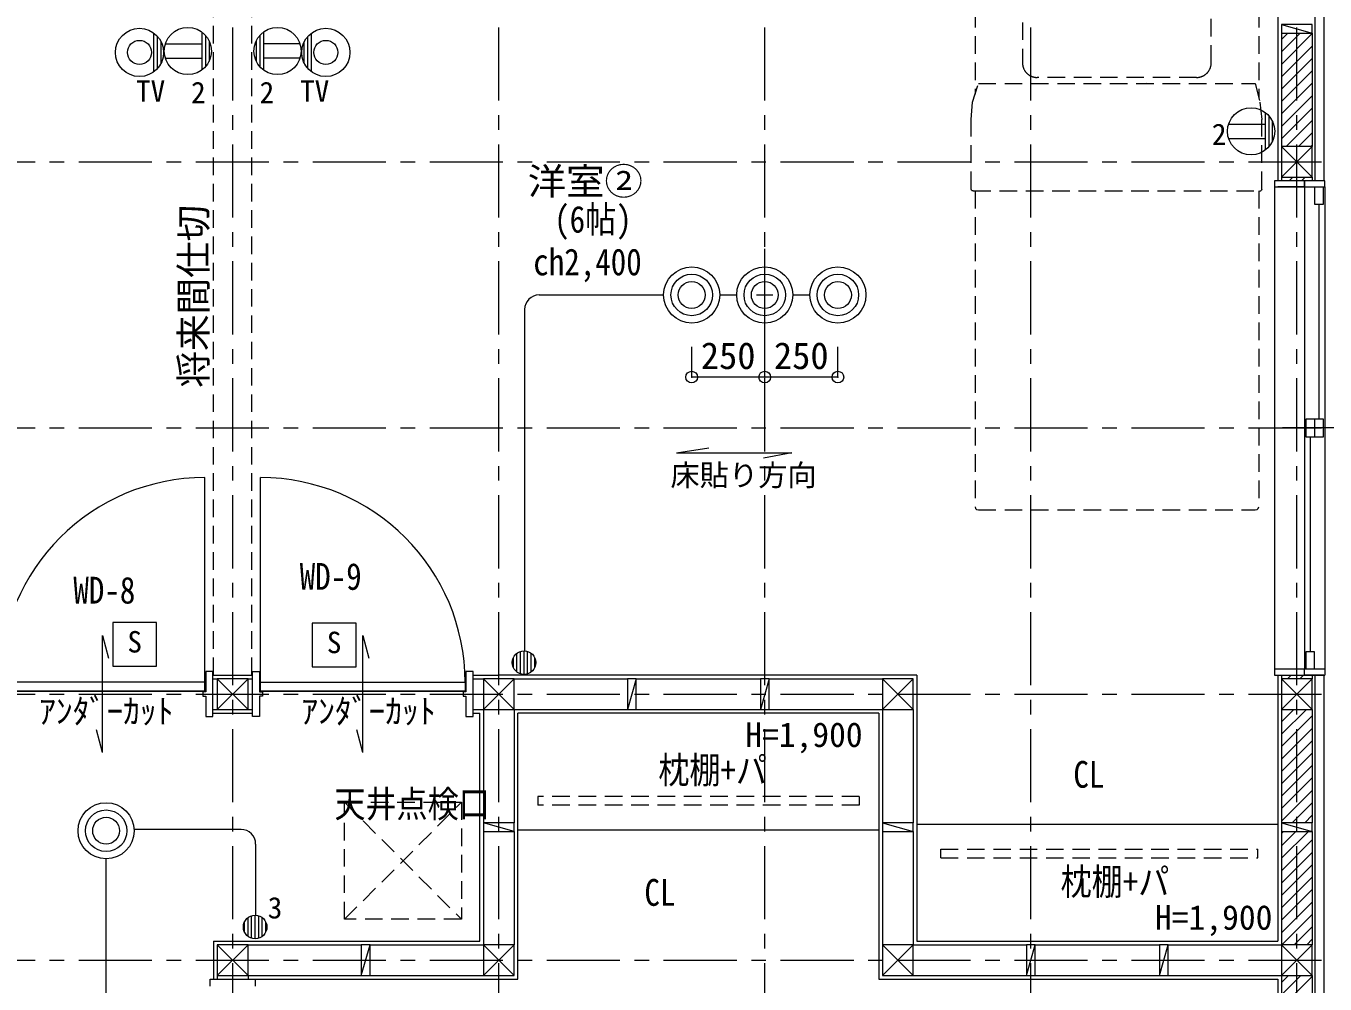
# Model space of a CAD drawing. Units: millimetres at full size, sheet at 1:50. Extents: x -16792 to 54909, y -26252 to 25759.
# Drawn here: x 19584 to 24027, y -173 to 3104 of the extents above; entities that cross this region are included whole.
import ezdxf
from ezdxf.enums import TextEntityAlignment as Align

# ---------------------------------------------------------------- set-up
doc = ezdxf.new("R2010")
doc.units = ezdxf.units.MM
doc.header["$LTSCALE"] = 50
doc.header["$PDMODE"] = 32
doc.header["$PDSIZE"] = 40
doc.linetypes.add('CHAIN1', pattern=[8, 5, -1, 1, -1])
doc.linetypes.add('DASHED1', pattern=[1.8, 1.2, -0.6])
for name, color, linetype, lineweight in [('3-1_通り芯・通り番号', 7, 'Continuous', 13), ('3-2_柱(黄)', 4, 'Continuous', 5), ('3-3_仕上線(黄)', 3, 'Continuous', 20), ('3-4_下地・間柱(水色)', 4, 'Continuous', 5), ('3-5_サッシ・室内建具', 7, 'Continuous', 13), ('3-6_住宅設備・造作', 4, 'Continuous', 5), ('3-7_家具点線', 4, 'DASHED1', 5), ('3-8_ハッチング', 1, 'Continuous', 9), ('3-9_建築設備', 5, 'Continuous', 13), ('3-A_文字', 7, 'Continuous', 13), ('8-1', 134, 'Continuous', 13), ('8-A', 6, 'Continuous', 13), ('8-F', 7, 'Continuous', 13)]:
    doc.layers.add(name, color=color, linetype=linetype, lineweight=lineweight)
doc.styles.add('ＭＳ ゴシック', font='')
doc.styles.get('ＭＳ ゴシック').set_extended_font_data('MS Gothic')

msp = doc.modelspace()

# ---------------------------------------------------------------- linework, layer by layer
at = {"layer": '3-1_通り芯・通り番号', "color": 1, "linetype": 'CHAIN1', "lineweight": 9}
for p, q in [((20291.21, -5551.2), (20291.21, 6242.32)), ((21201.21, -5551.2), (21201.21, 6242.32)), ((22111.21, -5551.2), (22111.21, 6242.32)), ((23021.21, -5551.2), (23021.21, 6242.32)), ((23931.21, -5551.2), (23931.21, 6242.32)), ((14565.29, 2638.8), (25889.79, 2638.8)), ((14565.29, 1728.8), (25889.79, 1728.8)), ((14565.29, 818.8), (25889.79, 818.8)), ((14565.29, -91.2), (25889.79, -91.2))]:
    msp.add_line(p, q, dxfattribs=at)
at = {"layer": '3-2_柱(黄)'}
for p, q in [((23983.71, 2691.3), (23878.71, 2586.3)), ((23983.71, 2586.3), (23878.71, 2691.3)), ((20238.71, 871.3), (20343.71, 766.3)), ((20343.71, 871.3), (20238.71, 766.3)), ((21148.71, 871.3), (21253.71, 766.3)), ((21253.71, 871.3), (21148.71, 766.3)), ((22513.71, 871.3), (22618.71, 766.3)), ((22618.71, 871.3), (22513.71, 766.3)), ((23983.71, 871.3), (23878.71, 766.3)), ((23983.71, 766.3), (23878.71, 871.3)), ((20238.71, -38.7), (20343.71, -143.7)), ((20343.71, -38.7), (20238.71, -143.7)), ((21148.71, -38.7), (21253.71, -143.7)), ((21253.71, -38.7), (21148.71, -143.7)), ((22513.71, -38.7), (22618.71, -143.7)), ((22618.71, -38.7), (22513.71, -143.7)), ((23878.71, -38.7), (23983.71, -143.7)), ((23983.71, -38.7), (23878.71, -143.7))]:
    msp.add_line(p, q, dxfattribs=at)
at = {"layer": '3-2_柱(黄)', "color": 3, "lineweight": 20}
for points in [[(23983.71, 2691.3), (23878.71, 2691.3), (23878.71, 2586.3), (23983.71, 2586.3)], [(20238.71, 871.3), (20238.71, 766.3), (20343.71, 766.3), (20343.71, 871.3)], [(21148.71, 871.3), (21148.71, 766.3), (21253.71, 766.3), (21253.71, 871.3)], [(22513.71, 871.3), (22513.71, 766.3), (22618.71, 766.3), (22618.71, 871.3)], [(23983.71, 871.3), (23878.71, 871.3), (23878.71, 766.3), (23983.71, 766.3)], [(20238.71, -38.7), (20238.71, -143.7), (20343.71, -143.7), (20343.71, -38.7)], [(21148.71, -38.7), (21148.71, -143.7), (21253.71, -143.7), (21253.71, -38.7)], [(22513.71, -38.7), (22513.71, -143.7), (22618.71, -143.7), (22618.71, -38.7)], [(23878.71, -38.7), (23878.71, -143.7), (23983.71, -143.7), (23983.71, -38.7)]]:
    msp.add_lwpolyline(points, close=True, dxfattribs=at)
at = {"layer": '3-3_仕上線(黄)'}
for p, q in [((24023.71, 3641.3), (24023.71, 2638.8)), ((23866.21, 3483.8), (23866.21, 2638.8)), ((23866.21, 2638.8), (23866.21, 2573.8)), ((24023.71, 2638.8), (24023.71, 2573.8)), ((20223.21, 883.8), (20359.21, 883.8)), ((21113.21, 883.8), (21201.21, 883.8)), ((22631.21, 883.8), (21201.21, 883.8)), ((22631.21, 883.8), (22631.21, -26.2)), ((23866.21, 883.8), (23866.21, 818.8)), ((24023.71, 883.8), (24023.71, 818.8)), ((23866.21, 818.8), (23866.21, -26.2)), ((24023.71, 818.8), (24023.71, -91.2)), ((20223.21, 753.8), (20291.21, 753.8)), ((20291.21, 753.8), (20359.21, 753.8)), ((21113.21, 753.8), (21136.21, 753.8)), ((21136.21, -26.2), (21136.21, 753.8)), ((22501.21, 753.8), (21266.21, 753.8)), ((21266.21, -156.2), (21266.21, 753.8)), ((22501.21, 753.8), (22501.21, -156.2)), ((20226.21, -26.2), (20226.21, -156.2)), ((20226.21, -26.2), (21136.21, -26.2)), ((22631.21, -26.2), (23866.21, -26.2)), ((24023.71, -91.2), (24023.71, -1001.2)), ((20368.21, -156.2), (21266.21, -156.2))]:
    msp.add_line(p, q, dxfattribs=at)
at = {"layer": '3-3_仕上線(黄)', "linetype": 'DASHED1'}
for p, q in [((20226.21, 883.8), (20226.21, 3483.8)), ((20356.21, 883.8), (20356.21, 3483.8))]:
    msp.add_line(p, q, dxfattribs=at)
at = {"layer": '3-3_仕上線(黄)'}
msp.add_lwpolyline([(22501.21, -156.2), (23866.21, -156.2), (23866.21, -1001.2)], dxfattribs=at)
at = {"layer": '3-4_下地・間柱(水色)'}
for p, q in [((23992.71, 3610.3), (23992.71, 2638.8)), ((23878.71, 3108.8), (23983.71, 3078.8)), ((23878.71, 3078.8), (23878.71, 2691.3)), ((23983.71, 3078.8), (23983.71, 2691.3)), ((23992.71, 2638.8), (23992.71, 2573.8)), ((23878.71, 2586.3), (23878.71, 2573.8)), ((23983.71, 2586.3), (23983.71, 2573.8)), ((20199.11, 871.3), (20199.21, 871.3)), ((20223.21, 871.3), (20238.71, 871.3)), ((20343.71, 871.3), (20359.21, 871.3)), ((20383.21, 871.3), (20383.31, 871.3)), ((21089.11, 871.3), (21089.21, 871.3)), ((21113.21, 871.3), (21148.71, 871.3)), ((21253.71, 871.3), (21641.21, 871.3)), ((21671.21, 871.3), (21641.21, 766.3)), ((21671.21, 871.3), (22096.21, 871.3)), ((22126.21, 871.3), (22096.21, 766.3)), ((22126.21, 871.3), (22513.71, 871.3)), ((23878.71, 883.8), (23878.71, 871.3)), ((23983.71, 883.8), (23983.71, 871.3)), ((23992.71, 883.8), (23992.71, 818.8)), ((23992.71, 818.8), (23992.71, -91.2)), ((20199.11, 766.3), (20199.21, 766.3)), ((20223.21, 766.3), (20238.71, 766.3)), ((20343.71, 766.3), (20359.21, 766.3)), ((20383.21, 766.3), (20383.31, 766.3)), ((21089.11, 766.3), (21089.21, 766.3)), ((21113.21, 766.3), (21148.71, 766.3)), ((21148.71, 766.3), (21148.71, 378.8)), ((21253.71, 766.3), (21641.21, 766.3)), ((21253.71, 766.3), (21253.71, 378.8)), ((21671.21, 766.3), (22096.21, 766.3)), ((22126.21, 766.3), (22513.71, 766.3)), ((22513.71, 766.3), (22513.71, 378.8)), ((22618.71, 766.3), (22618.71, 378.8)), ((23878.71, 766.3), (23878.71, 378.8)), ((23983.71, 766.3), (23983.71, 378.8)), ((21253.71, 348.8), (21148.71, 378.8)), ((22513.71, 378.8), (22618.71, 348.8)), ((23878.71, 378.8), (23983.71, 348.8)), ((21148.71, 348.8), (21148.71, -38.7)), ((21253.71, 348.8), (21253.71, -38.7)), ((22513.71, 348.8), (22513.71, -38.7)), ((22618.71, 348.8), (22618.71, -38.7)), ((23878.71, 348.8), (23878.71, -38.7)), ((23983.71, 348.8), (23983.71, -38.7)), ((20343.71, -38.7), (20731.21, -38.7)), ((20731.21, -143.7), (20761.21, -38.7)), ((20761.21, -38.7), (21148.71, -38.7)), ((22618.71, -38.7), (23006.21, -38.7)), ((23006.21, -143.7), (23036.21, -38.7)), ((23036.21, -38.7), (23461.21, -38.7)), ((23461.21, -143.7), (23491.21, -38.7)), ((23491.21, -38.7), (23878.71, -38.7)), ((23992.71, -91.2), (23992.71, -1001.2)), ((20238.71, -143.7), (20238.71, -156.2)), ((20343.71, -143.7), (20343.71, -156.2)), ((20343.71, -143.7), (20731.21, -143.7)), ((20761.21, -143.7), (21148.71, -143.7)), ((22618.71, -143.7), (23006.21, -143.7)), ((23036.21, -143.7), (23461.21, -143.7)), ((23491.21, -143.7), (23878.71, -143.7)), ((23878.71, -143.7), (23878.71, -531.2)), ((23983.71, -143.7), (23983.71, -531.2))]:
    msp.add_line(p, q, dxfattribs=at)
for points in [[(23983.71, 3108.8), (23878.71, 3108.8), (23878.71, 3078.8), (23983.71, 3078.8)], [(21671.21, 766.3), (21671.21, 871.3), (21641.21, 871.3), (21641.21, 766.3)], [(22126.21, 766.3), (22126.21, 871.3), (22096.21, 871.3), (22096.21, 766.3)], [(21148.71, 348.8), (21253.71, 348.8), (21253.71, 378.8), (21148.71, 378.8)], [(22618.71, 378.8), (22513.71, 378.8), (22513.71, 348.8), (22618.71, 348.8)], [(23983.71, 378.8), (23878.71, 378.8), (23878.71, 348.8), (23983.71, 348.8)], [(20731.21, -38.7), (20731.21, -143.7), (20761.21, -143.7), (20761.21, -38.7)], [(23006.21, -38.7), (23006.21, -143.7), (23036.21, -143.7), (23036.21, -38.7)], [(23461.21, -38.7), (23461.21, -143.7), (23491.21, -143.7), (23491.21, -38.7)]]:
    msp.add_lwpolyline(points, close=True, dxfattribs=at)
at = {"layer": '3-5_サッシ・室内建具'}
for p, q in [((23854.21, 2573.8), (23854.21, 883.8)), ((23854.21, 2553.8), (24026.71, 2553.8)), ((23956.71, 2553.8), (23866.21, 2553.8)), ((23956.71, 2553.8), (23956.71, 2573.8)), ((23956.71, 2553.8), (23956.71, 903.8)), ((23991.71, 2553.8), (23991.71, 2493.8)), ((24023.71, 2573.8), (24014.71, 2573.8)), ((24026.71, 2553.8), (24026.71, 2573.8)), ((24026.71, 2553.8), (24026.71, 903.8)), ((24006.71, 2493.8), (24006.71, 1758.8)), ((24021.71, 1758.8), (23961.71, 1758.8)), ((23961.71, 1758.8), (23961.71, 1698.8)), ((23991.71, 1758.8), (23991.71, 1698.8)), ((24021.71, 1698.8), (24021.71, 1758.8)), ((24101.71, 1728.8), (23881.71, 1728.8)), ((23961.71, 1698.8), (24021.71, 1698.8)), ((23976.71, 1698.8), (23976.71, 963.8)), ((20196.21, 859.3), (20196.21, 1559.3)), ((20386.21, 859.3), (20386.21, 1559.3)), ((23961.71, 963.8), (23961.71, 903.8)), ((23991.71, 963.8), (23961.71, 963.8)), ((23991.71, 903.8), (23991.71, 963.8)), ((20199.21, 895.8), (20199.21, 826.3)), ((20383.21, 895.8), (20383.21, 826.3)), ((21113.21, 895.8), (21089.21, 895.8)), ((21089.21, 895.8), (21089.21, 826.3)), ((21113.21, 741.8), (21113.21, 895.8)), ((23854.21, 903.8), (23854.21, 883.8)), ((24026.71, 903.8), (23854.21, 903.8)), ((23956.71, 903.8), (23866.21, 903.8)), ((23956.71, 883.8), (23956.71, 903.8)), ((23956.71, 883.8), (23956.71, 903.8)), ((24026.71, 903.8), (24026.71, 883.8)), ((23854.21, 883.8), (24026.71, 883.8)), ((24023.71, 883.8), (23956.71, 883.8)), ((24023.71, 883.8), (24014.71, 883.8)), ((20196.21, 829.3), (19496.21, 829.3)), ((20199.21, 826.3), (20189.21, 826.3)), ((20199.21, 811.3), (20199.21, 741.8)), ((20383.21, 826.3), (20393.21, 826.3)), ((20383.21, 811.3), (20383.21, 741.8)), ((20386.21, 829.3), (21086.21, 829.3)), ((21079.21, 811.3), (21089.21, 811.3)), ((21089.21, 811.3), (21089.21, 741.8)), ((20199.21, 741.8), (20223.21, 741.8)), ((20383.21, 741.8), (20359.21, 741.8)), ((21089.21, 741.8), (21113.21, 741.8)), ((19846.21, 618.8), (19825.5, 696.08)), ((20736.21, 618.8), (20715.5, 696.08)), ((20214.21, -180.2), (20214.21, -156.2))]:
    msp.add_line(p, q, dxfattribs=at)
for points in [[(24026.71, 2573.8), (23854.21, 2573.8), (23854.21, 2553.8)], [(24023.71, 2573.8), (23956.71, 2573.8), (23956.71, 2553.8)], [(23991.71, 2493.8), (24021.71, 2493.8), (24021.71, 2553.8)], [(19846.21, 618.8), (19846.21, 1018.8), (19866.92, 941.53)], [(20736.21, 618.8), (20736.21, 1018.8), (20756.92, 941.53)], [(20223.21, 741.8), (20223.21, 895.8), (20199.21, 895.8)], [(20359.21, 741.8), (20359.21, 895.8), (20383.21, 895.8)], [(20189.21, 826.3), (20189.21, 811.3), (20199.21, 811.3)], [(20393.21, 826.3), (20393.21, 811.3), (20383.21, 811.3)], [(21089.21, 826.3), (21079.21, 826.3), (21079.21, 811.3)], [(20214.21, -156.2), (20368.21, -156.2), (20368.21, -180.2)]]:
    msp.add_lwpolyline(points, dxfattribs=at)
for points in [[(20196.21, 829.3), (20196.21, 859.3), (19496.21, 859.3), (19496.21, 829.3)], [(20386.21, 829.3), (20386.21, 859.3), (21086.21, 859.3), (21086.21, 829.3)]]:
    msp.add_lwpolyline(points, close=True, dxfattribs=at)
for centre, start, end in [((20196.21, 859.3), 90, 180), ((20386.21, 859.3), 0, 90)]:
    msp.add_arc(centre, 700, start, end, dxfattribs=at)
at = {"layer": '3-6_住宅設備・造作', "linetype": 'DASHED1'}
for p, q in [((20673.83, 448.55), (21073.83, 48.55)), ((20673.83, 48.55), (21073.83, 448.55))]:
    msp.add_line(p, q, dxfattribs=at)
at = {"layer": '3-6_住宅設備・造作', "color": 7, "linetype": 'DASHED1', "lineweight": 13}
for p, q in [((21335.38, 468.8), (21335.38, 438.8)), ((22434.41, 468.8), (21335.38, 468.8)), ((22713.11, 288.8), (23797.04, 288.8)), ((22713.11, 258.8), (22713.11, 288.8)), ((23797.04, 258.8), (23797.04, 288.8)), ((22713.11, 258.8), (23797.04, 258.8))]:
    msp.add_line(p, q, dxfattribs=at)
at = {"layer": '3-6_住宅設備・造作', "color": 7, "lineweight": 13}
for p, q in [((22631.21, 373.8), (23866.21, 373.8)), ((22501.21, 353.8), (21266.21, 353.8))]:
    msp.add_line(p, q, dxfattribs=at)
at = {"layer": '3-6_住宅設備・造作', "linetype": 'DASHED1'}
msp.add_lwpolyline([(20673.83, 448.55), (21073.83, 448.55), (21073.83, 48.55), (20673.83, 48.55)], close=True, dxfattribs=at)
at = {"layer": '3-6_住宅設備・造作', "color": 7, "linetype": 'DASHED1', "lineweight": 13}
msp.add_lwpolyline([(22434.41, 468.8), (22434.41, 438.8), (21335.38, 438.8)], dxfattribs=at)
at = {"layer": '3-7_家具点線'}
for p, q in [((22830.29, 3428.38), (22830.29, 2870.97)), ((23800.42, 3428.38), (23800.42, 2859.69)), ((22992.62, 3296.09), (22992.62, 2977.72)), ((23638.09, 2977.72), (23638.09, 3296.09)), ((22821.5, 2843.08), (22841.81, 2907.53)), ((22841.81, 2907.53), (23788.1, 2907.53)), ((23588.09, 2927.72), (23042.62, 2927.72)), ((23417.4, 2909.13), (23417.4, 2909.14)), ((22816.94, 2783.64), (22821.5, 2843.08)), ((22816.94, 2545.9), (22816.94, 2783.64)), ((23811.65, 2545.9), (23811.65, 2783.64)), ((22817.99, 2542.59), (22816.94, 2545.9)), ((22817.99, 2542.59), (22820.83, 2540.16)), ((22824.23, 2539.38), (22820.83, 2540.16)), ((22824.23, 2539.38), (23804.37, 2539.38)), ((22830.29, 2539.38), (22830.29, 1459.71)), ((23800.42, 2539.38), (23800.42, 1459.71)), ((23804.37, 2539.38), (23807.76, 2540.16)), ((22830.29, 1459.71), (22831.57, 1453.42)), ((22841.8, 1448.38), (23788.91, 1448.38)), ((23788.91, 1448.38), (23795.31, 1449.64)), ((23795.31, 1449.64), (23799.14, 1453.42)), ((23799.14, 1453.42), (23800.42, 1459.71))]:
    msp.add_line(p, q, dxfattribs=at)
for points in [[(22992.62, 2977.72), (22992.64, 2976.29), (22992.7, 2974.86), (22992.8, 2973.44), (22992.95, 2972.02), (22993.13, 2970.6), (22993.35, 2969.19), (22993.62, 2967.79), (22993.92, 2966.39), (22994.26, 2965.01), (22994.64, 2963.63), (22995.07, 2962.27), (22995.53, 2960.92), (22996.03, 2959.58), (22996.56, 2958.26), (22997.14, 2956.95), (22997.75, 2955.66), (22998.4, 2954.39), (22999.08, 2953.13), (22999.8, 2951.9), (23000.56, 2950.69), (23001.35, 2949.5), (23002.17, 2948.33), (23003.02, 2947.19), (23003.91, 2946.07), (23004.83, 2944.98), (23005.78, 2943.91), (23006.76, 2942.87), (23007.77, 2941.86), (23008.81, 2940.88), (23009.88, 2939.93), (23010.97, 2939.01), (23012.09, 2938.12), (23013.23, 2937.27), (23014.4, 2936.45), (23015.59, 2935.66), (23016.8, 2934.9), (23018.03, 2934.18), (23019.29, 2933.5), (23020.56, 2932.85)], [(23632.96, 2955.66), (23633.57, 2956.95), (23634.15, 2958.26), (23634.69, 2959.58), (23635.18, 2960.92), (23635.65, 2962.27), (23636.07, 2963.63), (23636.45, 2965.01), (23636.79, 2966.39), (23637.1, 2967.79), (23637.36, 2969.19), (23637.58, 2970.6), (23637.77, 2972.02), (23637.91, 2973.44), (23638.01, 2974.86), (23638.07, 2976.29), (23638.09, 2977.72)], [(23020.56, 2932.85), (23021.85, 2932.24), (23023.16, 2931.66), (23024.48, 2931.13), (23025.82, 2930.63), (23027.17, 2930.17), (23028.53, 2929.74), (23029.91, 2929.36), (23031.29, 2929.02), (23032.69, 2928.72), (23034.09, 2928.45), (23035.5, 2928.23), (23036.92, 2928.05), (23038.34, 2927.9), (23039.76, 2927.8), (23041.19, 2927.74), (23042.62, 2927.72)], [(23588.09, 2927.72), (23589.52, 2927.74), (23590.95, 2927.8), (23592.37, 2927.9), (23593.79, 2928.05), (23595.21, 2928.23), (23596.62, 2928.45), (23598.02, 2928.72), (23599.42, 2929.02), (23600.8, 2929.36), (23602.18, 2929.74), (23603.54, 2930.17), (23604.89, 2930.63), (23606.23, 2931.13), (23607.56, 2931.66), (23608.86, 2932.24), (23610.15, 2932.85), (23611.43, 2933.5), (23612.68, 2934.18), (23613.91, 2934.9), (23615.12, 2935.66), (23616.31, 2936.45), (23617.48, 2937.27), (23618.62, 2938.12), (23619.74, 2939.01), (23620.84, 2939.93), (23621.9, 2940.88), (23622.94, 2941.86), (23623.95, 2942.87), (23624.93, 2943.91), (23625.88, 2944.98), (23626.8, 2946.07), (23627.69, 2947.19), (23628.54, 2948.33), (23629.37, 2949.5), (23630.15, 2950.69), (23630.91, 2951.9), (23631.63, 2953.13), (23632.31, 2954.39), (23632.96, 2955.66)], [(23788.1, 2907.53), (23804.7, 2843.08), (23811.65, 2783.64)], [(23811.65, 2545.9), (23810.6, 2542.59), (23807.76, 2540.16)], [(22831.57, 1453.42), (22835.41, 1449.64), (22841.8, 1448.38)]]:
    msp.add_lwpolyline(points, dxfattribs=at)
at = {"layer": '3-8_ハッチング'}
for p, q in [((23878.71, 3078.8), (23878.71, 2691.3)), ((23942.61, 3078.8), (23878.71, 3014.9)), ((23900.18, 3078.8), (23878.71, 3057.33)), ((23983.71, 3077.47), (23878.71, 2972.47)), ((23983.71, 3035.05), (23878.71, 2930.05)), ((23983.71, 2992.62), (23878.71, 2887.62)), ((23983.71, 2950.2), (23878.71, 2845.2)), ((23983.71, 2907.77), (23878.71, 2802.77)), ((23983.71, 2865.34), (23878.71, 2760.34)), ((23983.71, 2822.92), (23878.71, 2717.92)), ((23983.71, 2780.49), (23894.52, 2691.3)), ((23983.71, 2738.06), (23936.95, 2691.3)), ((23983.71, 2695.64), (23979.37, 2691.3)), ((23878.71, 2586.3), (23878.71, 2573.8)), ((23916.8, 2586.3), (23904.3, 2573.8)), ((23959.23, 2586.3), (23946.73, 2573.8)), ((23878.71, 883.8), (23878.71, 871.3)), ((23911.36, 883.8), (23898.86, 871.3)), ((23953.78, 883.8), (23941.28, 871.3)), ((23878.71, 766.3), (23878.71, 378.8)), ((23963.56, 766.3), (23878.71, 681.45)), ((23921.14, 766.3), (23878.71, 723.87)), ((23983.71, 744.02), (23878.71, 639.02)), ((23983.71, 701.6), (23878.71, 596.6)), ((23983.71, 659.17), (23878.71, 554.17)), ((23983.71, 616.74), (23878.71, 511.74)), ((23983.71, 574.32), (23878.71, 469.32)), ((23983.71, 531.89), (23878.71, 426.89)), ((23983.71, 489.46), (23878.71, 384.46)), ((23983.71, 447.04), (23915.47, 378.8)), ((23983.71, 404.61), (23957.9, 378.8)), ((23878.71, 348.8), (23878.71, -38.7)), ((23970.33, 348.8), (23878.71, 257.18)), ((23927.9, 348.8), (23878.71, 299.61)), ((23885.47, 348.8), (23878.71, 342.04)), ((23983.71, 319.76), (23878.71, 214.76)), ((23983.71, 277.33), (23878.71, 172.33)), ((23983.71, 234.91), (23878.71, 129.91)), ((23983.71, 192.48), (23878.71, 87.48)), ((23983.71, 150.05), (23878.71, 45.05)), ((23983.71, 107.63), (23878.71, 2.63)), ((23983.71, 65.2), (23879.81, -38.7)), ((23983.71, 22.77), (23922.24, -38.7)), ((23983.71, -19.65), (23964.66, -38.7)), ((23878.71, -143.7), (23878.71, -531.2)), ((23944.52, -143.7), (23878.71, -209.51)), ((23902.09, -143.7), (23878.71, -167.08)), ((23983.71, -146.93), (23878.71, -251.93))]:
    msp.add_line(p, q, dxfattribs=at)
at = {"layer": '3-9_建築設備'}
for points in [[(19881.1, 913.94), (20031.1, 913.94), (20031.1, 1063.94), (19881.1, 1063.94)], [(20563.33, 911.69), (20713.33, 911.69), (20713.33, 1061.69), (20563.33, 1061.69)]]:
    msp.add_lwpolyline(points, close=True, dxfattribs=at)
at = {"layer": '3-A_文字'}
for p, q in [((21809.23, 1643.64), (21919.93, 1661.05)), ((21809.23, 1643.64), (22203.48, 1643.64)), ((22203.48, 1643.64), (22106.49, 1625.42))]:
    msp.add_line(p, q, dxfattribs=at)
at = {"layer": '8-1'}
for p, q in [((21339.63, 2183.8), (21765.21, 2183.8)), ((21289.63, 2133.8), (21289.63, 966.73)), ((21251.57, 908.85), (21251.57, 944.02)), ((21263.67, 894.16), (21263.67, 958.7)), ((21275.77, 887.96), (21275.77, 964.91)), ((21287.87, 886.1), (21287.87, 966.77)), ((21299.98, 887.96), (21299.98, 964.91)), ((21312.08, 894.16), (21312.08, 958.7)), ((21324.18, 908.85), (21324.18, 944.02)), ((20319.77, 356), (19954.31, 356)), ((20369.77, 306), (20369.77, 62.5)), ((19858.43, -1863.68), (19858.43, 255.37)), ((20343.83, -10.07), (20343.83, 54.47)), ((20355.93, -16.28), (20355.93, 60.68)), ((20368.03, -18.13), (20368.03, 62.54)), ((20380.14, -16.28), (20380.14, 60.68)), ((20392.24, -10.07), (20392.24, 54.47)), ((20331.73, 4.62), (20331.73, 39.78)), ((20404.34, 4.62), (20404.34, 39.78))]:
    msp.add_line(p, q, dxfattribs=at)
for centre, radius in [((21287.87, 926.43), 40.34), ((19858.43, 351.37), 96), ((19858.43, 351.37), 71), ((19858.43, 351.37), 46), ((20368.03, 22.2), 40.34)]:
    msp.add_circle(centre, radius, dxfattribs=at)
for centre, start, end in [((21339.63, 2133.8), 90, 180), ((20319.77, 306), 0, 90)]:
    msp.add_arc(centre, 50, start, end, dxfattribs=at)
at = {"layer": '8-A'}
for p, q in [((20022.09, 2947.29), (20022.09, 3079.29)), ((20034.46, 2958.72), (20034.46, 3067.86)), ((20186.27, 3082.49), (20186.27, 2953.41)), ((20198.37, 3071.31), (20198.37, 2964.58)), ((20384.05, 3071.31), (20384.05, 2964.58)), ((20396.15, 3082.49), (20396.15, 2953.41)), ((20547.96, 2958.72), (20547.96, 3067.86)), ((20560.33, 2947.29), (20560.33, 3079.29)), ((20046.84, 2977.33), (20046.84, 3049.25)), ((20060.91, 3042.15), (20186.27, 3042.15)), ((20210.47, 3053.11), (20210.47, 2982.78)), ((20371.95, 3053.11), (20371.95, 2982.78)), ((20521.51, 3042.15), (20396.15, 3042.15)), ((20535.58, 2977.33), (20535.58, 3049.25)), ((20060.91, 2993.74), (20186.27, 2993.74)), ((20521.51, 2993.74), (20396.15, 2993.74)), ((23822.88, 2808.01), (23822.88, 2678.93)), ((23697.51, 2767.67), (23822.88, 2767.67)), ((23834.98, 2796.83), (23834.98, 2690.11)), ((23847.08, 2778.63), (23847.08, 2708.3)), ((23697.51, 2719.26), (23822.88, 2719.26))]:
    msp.add_line(p, q, dxfattribs=at)
at = {"layer": '8-A', "color": 134}
for p, q in [((21957.21, 2183.8), (22015.21, 2183.8)), ((22207.21, 2183.8), (22265.21, 2183.8))]:
    msp.add_line(p, q, dxfattribs=at)
at = {"layer": '8-A', "color": 7}
msp.add_line((22082.97, 2183.8), (22138.67, 2183.8), dxfattribs=at)
at = {"layer": '8-A'}
for centre, radius in [((19972.59, 3013.29), 82.5), ((20137.86, 3017.95), 80.68), ((20444.56, 3017.95), 80.68), ((20609.83, 3013.29), 82.5), ((19972.59, 3013.29), 41.25), ((20609.83, 3013.29), 41.25), ((23774.47, 2743.47), 80.68)]:
    msp.add_circle(centre, radius, dxfattribs=at)
at = {"layer": '8-A', "color": 134}
for centre, radius in [((21861.21, 2183.8), 96), ((22111.21, 2183.8), 96), ((22361.21, 2183.8), 96), ((21861.21, 2183.8), 71), ((21861.21, 2183.8), 46), ((22111.21, 2183.8), 71), ((22111.21, 2183.8), 46), ((22361.21, 2183.8), 71), ((22361.21, 2183.8), 46)]:
    msp.add_circle(centre, radius, dxfattribs=at)
at = {"layer": '8-F'}
for p, q in [((22111.21, 1902.99), (22111.21, 2341.4)), ((21861.21, 1902.99), (21861.21, 2006.41)), ((22361.21, 1902.99), (22361.21, 2006.41)), ((22111.21, 1902.99), (21861.21, 1902.99)), ((22361.21, 1902.99), (22111.21, 1902.99))]:
    msp.add_line(p, q, dxfattribs=at)
for p in [(21861.21, 1902.99), (22111.21, 1902.99), (22361.21, 1902.99)]:
    msp.add_point(p, dxfattribs=at)

# ---------------------------------------------------------------- texts
at = {"layer": '3-9_建築設備', "style": 'ＭＳ ゴシック'}
for p in [(19931.1, 938.94), (20613.33, 936.69)]:
    msp.add_text('S', height=73.31, dxfattribs=at).set_placement(p, align=Align.BOTTOM_LEFT)
at = {"layer": '3-A_文字', "style": 'ＭＳ ゴシック'}
for s, width, p in [('洋室②', 1.05, (21300.36, 2499.32)), ('(6帖)', 0.85, (21390.8, 2369.32)), ('ch2,400', 0.85, (21319.35, 2223.53)), ('WD-9', 0.85, (20520.56, 1147.88)), ('WD-8', 0.85, (19746.35, 1100.75)), ('枕棚+パ', 0.85, (21747.1, 485.61)), ('CL', 0.85, (23166.67, 470.97)), ('天井点検口', 0.85, (20639.26, 369.76)), ('枕棚+パ', 0.85, (23123, 104.24)), ('CL', 0.85, (21699.52, 67.13))]:
    msp.add_text(s, height=91.64, dxfattribs=dict(at, width=width)).set_placement(p, align=Align.BOTTOM_LEFT)
msp.add_text('将来間仕切', height=91.64, rotation=90, dxfattribs=at).set_placement((20230.47, 1867.03), align=Align.BOTTOM_LEFT)
for s, height, p in [('床貼り方向', 73.31, (21788.4, 1508.81)), ('ｱﾝﾀﾞｰｶｯﾄ', 84.31, (19629.04, 692.91)), ('ｱﾝﾀﾞｰｶｯﾄ', 84.31, (20525.88, 692.91)), ('H=1,900', 84.31, (22044.36, 612.47)), ('H=1,900', 84.31, (23445.95, -12.49))]:
    msp.add_text(s, height=height, dxfattribs=at).set_placement(p, align=Align.BOTTOM_LEFT)
at = {"layer": '8-A', "color": 7, "style": 'ＭＳ ゴシック'}
for s, p in [('TV', (19960.68, 2822.64)), ('2', (20148.97, 2817.72)), ('2', (20383.44, 2817.72)), ('TV', (20521.74, 2822.64)), ('2', (23640.39, 2674.6)), ('3', (20411.06, 29.42))]:
    msp.add_text(s, height=73.31, dxfattribs=at).set_placement(p, align=Align.BOTTOM_LEFT)
at = {"layer": '8-F', "style": 'ＭＳ ゴシック'}
for p in [(21892.46, 1902.99), (22142.46, 1902.99)]:
    msp.add_text('250', height=91.64, dxfattribs=at).set_placement(p, align=Align.BOTTOM_LEFT)

doc.saveas('drawing.dxf')
